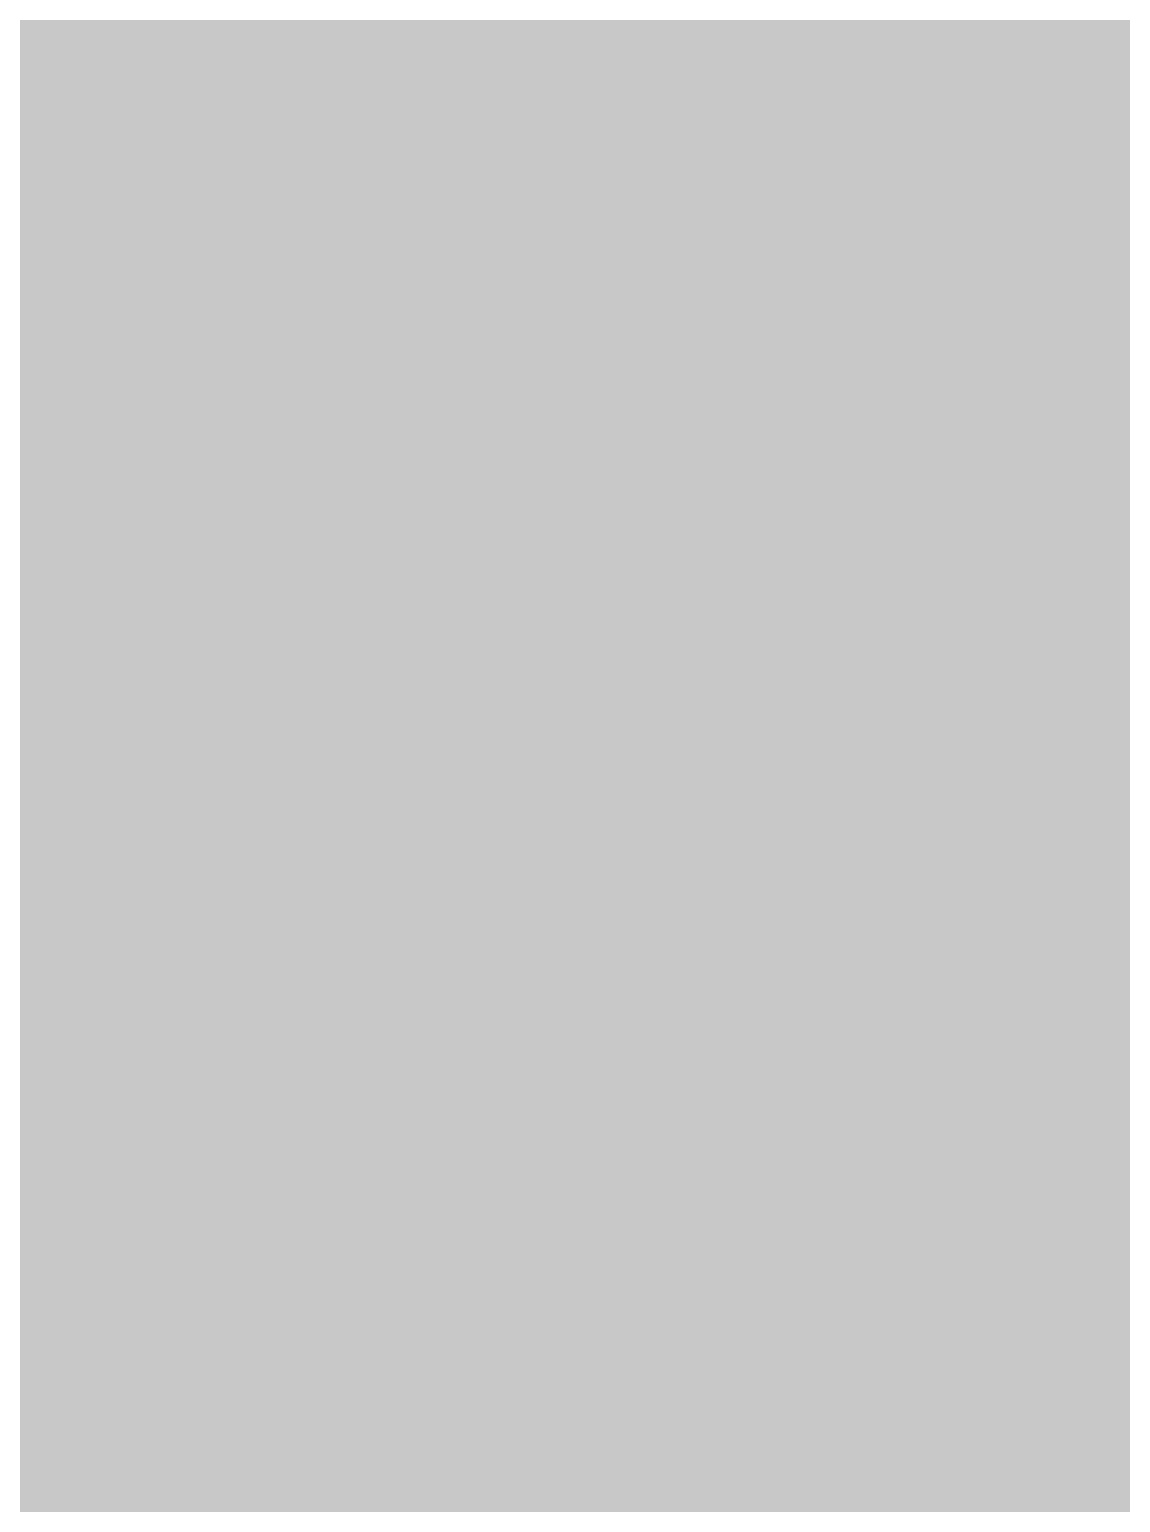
# Model space of a CAD drawing. Extents: x -23 to 289, y -67 to 135.
# Drawn here: x 144.55 to 144.6953, y 93.9136 to 94.1098 of the extents above; entities that cross this region are included whole.
import ezdxf
from ezdxf.enums import TextEntityAlignment as Align

# ---------------------------------------------------------------- set-up
doc = ezdxf.new("R2010")
doc.units = 0
doc.header["$MEASUREMENT"] = 0
doc.layers.add('ASSEMBLY_PART_NUMBERS_BTM', color=191, linetype='CONTINUOUS')
doc.layers.add('DRILL_DRAWING', color=21, linetype='CONTINUOUS')
doc.styles.add('VERIBEST_GERBER_0', font='txt')

msp = doc.modelspace()

# ---------------------------------------------------------------- texts
at = {"layer": 'ASSEMBLY_PART_NUMBERS_BTM', "style": 'VERIBEST_GERBER_0', "text_generation_flag": 2}
for s, p in [('ERJ-3GEY0R00V', (142.71, 106.5)), ('74HC4002D,653', (142.71, 96.25))]:
    msp.add_text(s, height=2.032, rotation=90, dxfattribs=at).set_placement(p, align=Align.TOP_LEFT)
for s, p in [('CL10B104KB8SFNC', (163.5, 95.54)), ('ERJ-3GEY0R00V', (150.75, 95.21)), ('CL10B104KB8SFNC', (163.5, 94.04))]:
    msp.add_text(s, height=2.032, dxfattribs=at).set_placement(p, align=Align.TOP_LEFT)
at = {"layer": 'DRILL_DRAWING', "style": 'VERIBEST_GERBER_0'}
msp.add_text('A', height=2, dxfattribs=at).set_placement((143.9, 93.7), align=Align.MIDDLE_CENTER)

doc.saveas('drawing.dxf')
